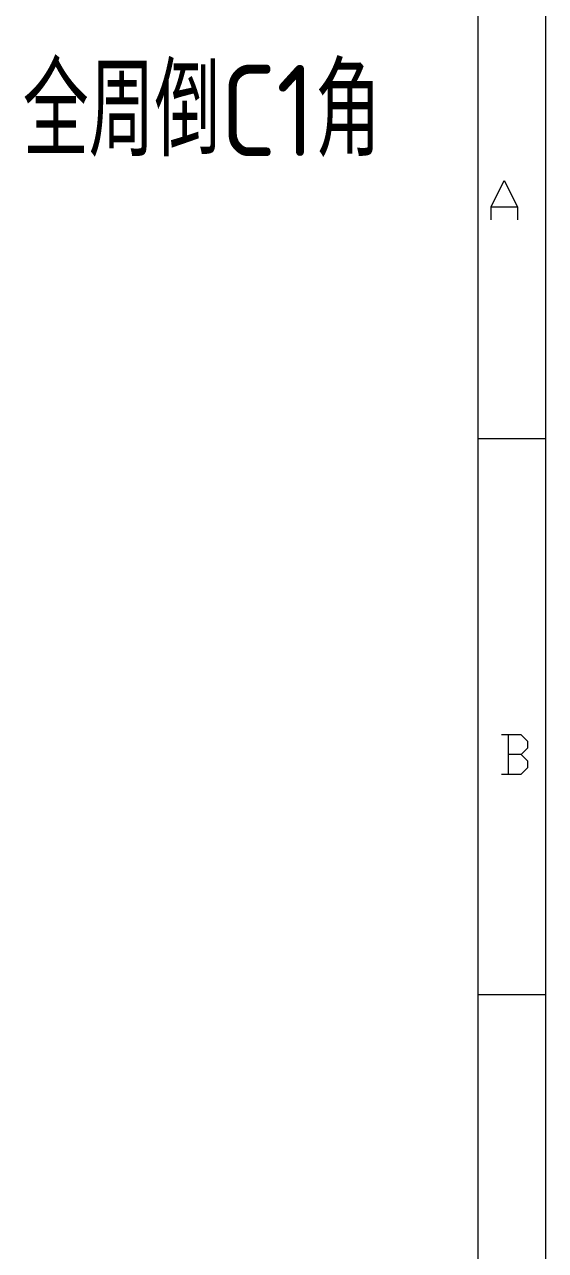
# Model space of a CAD drawing. Header units: millimetres. Extents: x 88508 to 142116, y -5268 to 20283.
# Drawn here: x 97940.5 to 97977.3, y 14545.2 to 14631.8 of the extents above; entities that cross this region are included whole.
import ezdxf
from ezdxf.enums import TextEntityAlignment as Align

# ---------------------------------------------------------------- set-up
doc = ezdxf.new("R2010")
doc.units = ezdxf.units.MM
doc.layers.add('TEXT', color=4, linetype='Continuous')
doc.styles.add('gbenor', font='gbenor.shx', dxfattribs={"bigfont": 'gbcbig.shx'})
doc.styles.add('GBENOR_', font='gbenor.shx', dxfattribs={"bigfont": 'gbcbig'})
doc.styles.add('TXT', font='txt.shx', dxfattribs={"width": 0.8, "bigfont": 'ctxt.shx'})

# ---------------------------------------------------------------- blocks, each defined once
blk = doc.blocks.new('U40')
at = {"color": 254, "lineweight": 18}
for p, q in [((2530.21, 1783.49), (2530.21, 0)), ((2493.18, 1746.46), (2493.18, 37.03)), ((2493.18, 1502.7), (2530.21, 1502.7)), ((2493.18, 1197.22), (2530.21, 1197.22))]:
    blk.add_line(p, q, dxfattribs=at)
at = {"color": 92, "lineweight": 18}
for points in [[(2500.44, 1622.77), (2500.44, 1629.97), (2507.63, 1644.37), (2514.83, 1629.97), (2514.83, 1622.77)], [(2500.44, 1629.97), (2514.83, 1629.97)], [(2516.93, 1329.01), (2520.53, 1332.61), (2520.53, 1336.21), (2516.93, 1339.81), (2506.14, 1339.81)], [(2509.74, 1339.81), (2509.74, 1318.21)], [(2506.14, 1318.21), (2516.93, 1318.21), (2520.53, 1321.81), (2520.53, 1325.41), (2516.93, 1329.01), (2509.74, 1329.01)]]:
    blk.add_lwpolyline(points, dxfattribs=at)
at = {"lineweight": 18, "style": 'GBENOR_'}
blk.add_attdef('文档路径', (2125.95, 386.89), '', height=17.76, dxfattribs=at)
at = {"lineweight": 20, "style": 'TXT'}
for tag, height, p in [('18-**-**', 16.35, (1866.64, 256.17)), ('客户名称', 16.13, (1741.09, 133.98, 0)), ('料厚:', 16.13, (1741.26, 93.16, 0))]:
    blk.add_attdef(tag, text='', height=height, dxfattribs=at).set_placement(p, align=Align.MIDDLE)
for tag, p, height in [('88888', (1850.91, 207.46), 14.86), ('材质:', (1691.18, 167.99, 0), 16.13), ('核准', (1869.36, 127.52, 0), 16.13), ('设计', (1868.77, 88.3, 0), 16.13), ('绘图', (1868.24, 49.08, 0), 16.13)]:
    blk.add_attdef(tag, p, '', height=height, dxfattribs=at)
for tag, p, height, width in [('3', (2234.72, 206.9), 15.83, 0.7), ('4', (2234.72, 167.41), 15.83, 0.7), ('核准日期', (2041.07, 124.18, 0), 16.13, 0.68), ('设计日期', (2041.07, 84.45, 0), 16.13, 0.68), ('1', (2251.89, 85.86), 14.61, 0.7), ('绘图日期', (2040.91, 46.43, 0), 16.13, 0.68), ('2', (2234.96, 49.23), 14.61, 0.7)]:
    blk.add_attdef(tag, p, '', height=height, dxfattribs=dict(at, width=width))

msp = doc.modelspace()

# ---------------------------------------------------------------- block references
at = {"ltscale": 3, "xscale": 0.1286023526423836, "yscale": 0.1286023526408614, "zscale": 0.1286023526410949}
msp.add_blockref('U40', (97651.913, 14409.301), dxfattribs=at)

# ---------------------------------------------------------------- texts
at = {"layer": 'TEXT', "color": 4, "lineweight": 18, "style": 'gbenor'}
msp.add_text('全周倒C1角', height=6.4521, dxfattribs=at).set_placement((97940.416, 14622.495))

doc.saveas('drawing.dxf')
